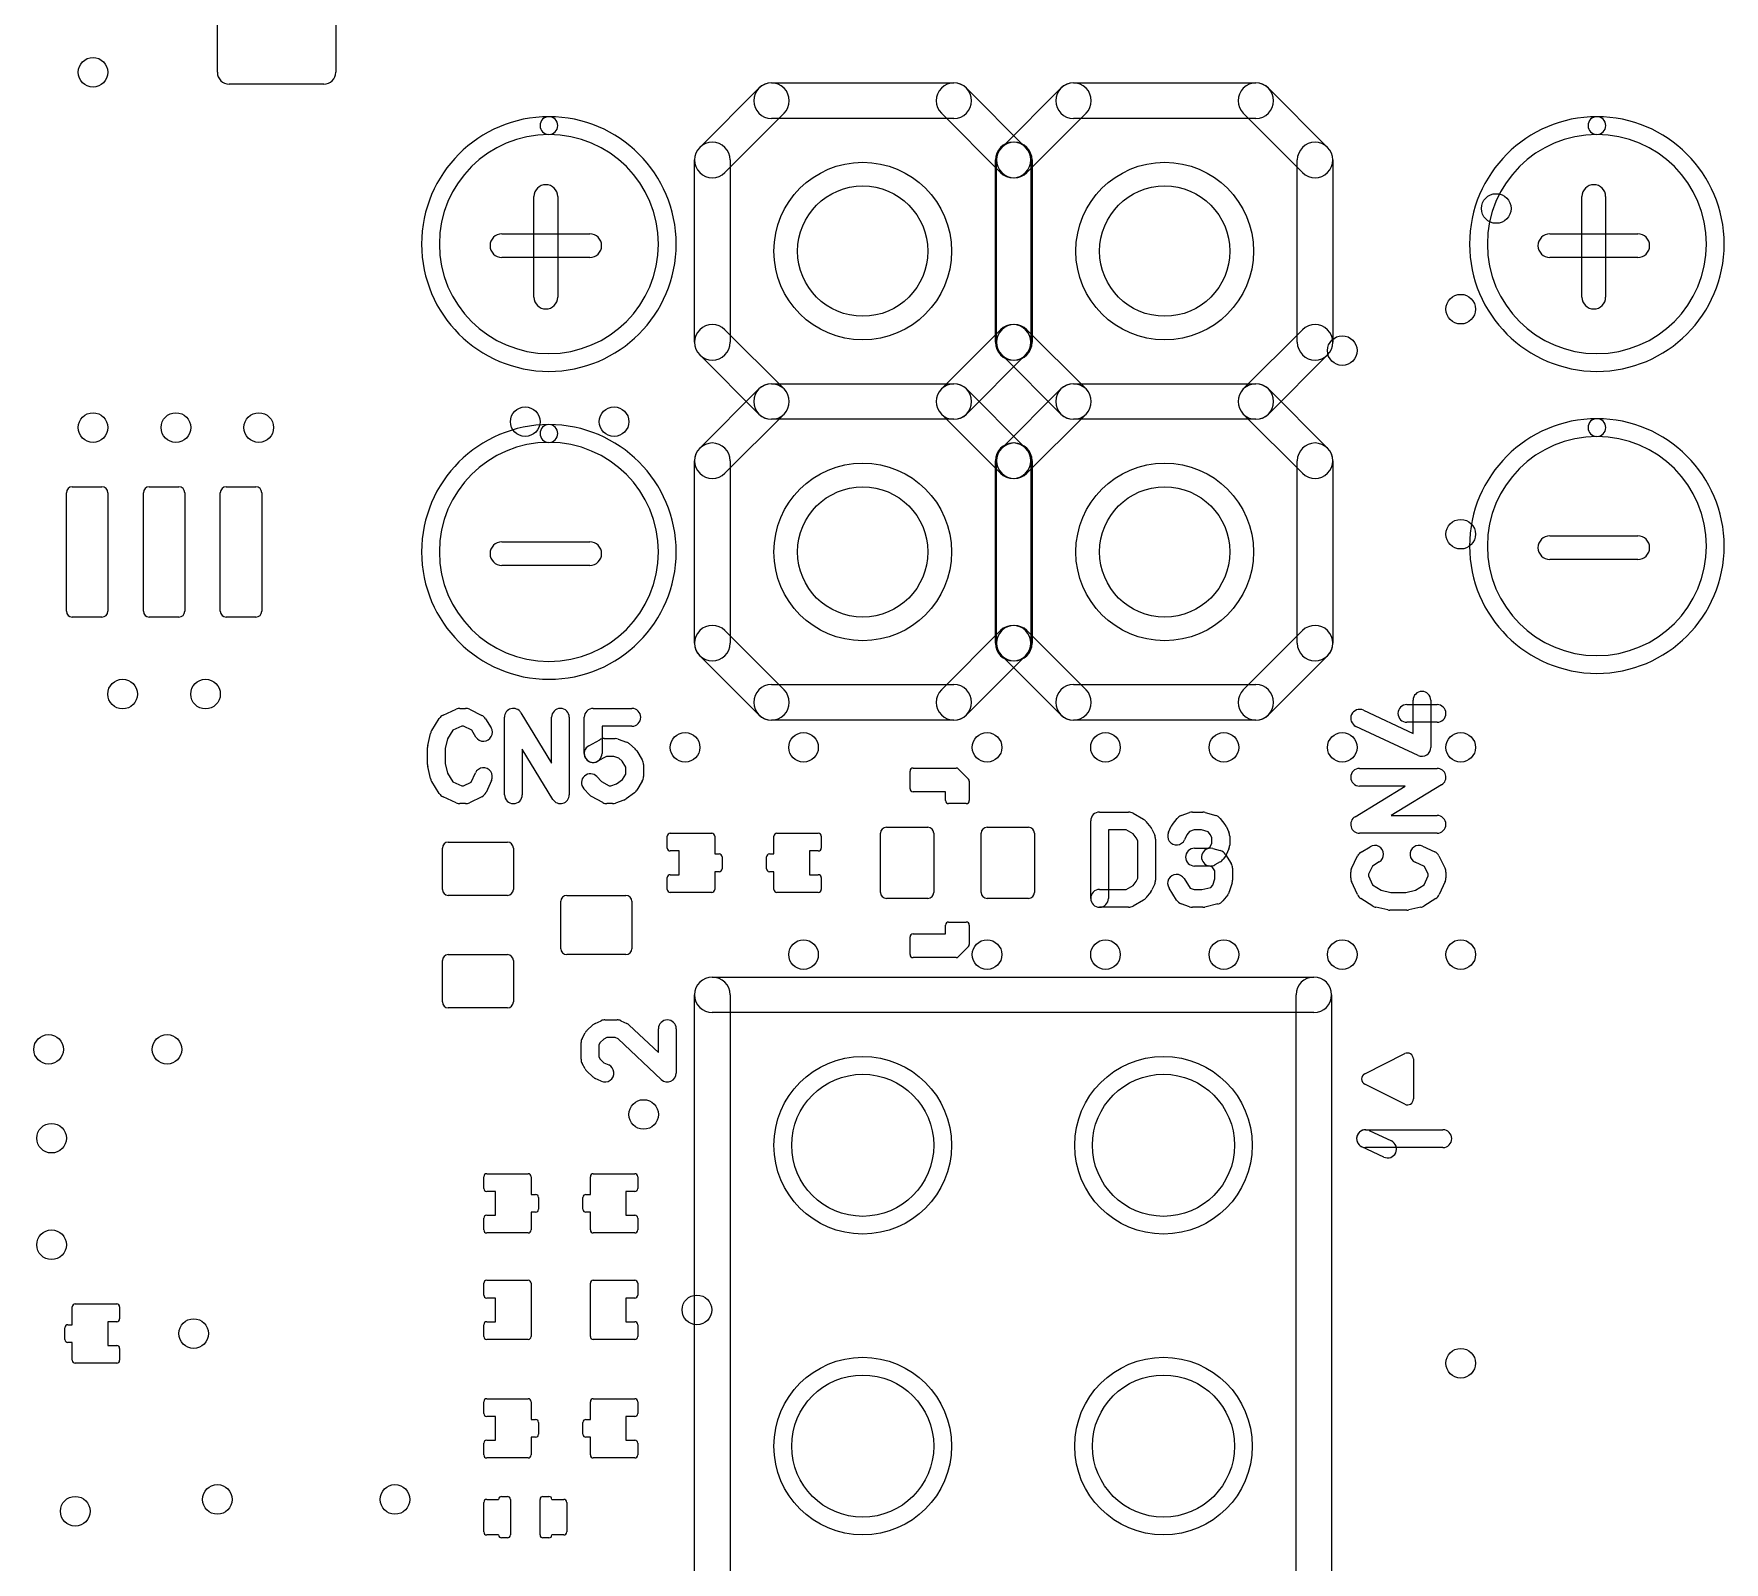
# Model space of a CAD drawing. Extents: x 0 to 45, y 0 to 50.
# Drawn here: x 22.65 to 36.93, y 28.87 to 41.78 of the extents above; entities that cross this region are included whole.
import ezdxf

# ---------------------------------------------------------------- set-up
doc = ezdxf.new("R2010")
doc.units = 0
for name, color, linetype in [('HOLE_1-6', 7, 'CONTINUOUS'), ('Resist-A', 7, 'CONTINUOUS'), ('Symbol-A', 7, 'CONTINUOUS')]:
    doc.layers.add(name, color=color, linetype=linetype)

msp = doc.modelspace()

# ---------------------------------------------------------------- linework, layer by layer
at = {"layer": 'HOLE_1-6'}
for centre, radius in [((23.15, 41.45), 0.125), ((29.65, 39.94), 0.55), ((32.2, 39.94), 0.55), ((35, 40.3), 0.125), ((34.7, 39.45), 0.125), ((33.7, 39.1), 0.125), ((23.15, 38.45), 0.125), ((23.85, 38.45), 0.125), ((24.55, 38.45), 0.125), ((26.8, 38.5), 0.125), ((27.55, 38.5), 0.125), ((29.65, 37.4), 0.55), ((32.2, 37.4), 0.55), ((34.7, 37.55), 0.125), ((23.4, 36.2), 0.125), ((24.1, 36.2), 0.125), ((28.15, 35.75), 0.125), ((29.15, 35.75), 0.125), ((30.7, 35.75), 0.125), ((31.7, 35.75), 0.125), ((32.7, 35.75), 0.125), ((33.7, 35.75), 0.125), ((34.7, 35.75), 0.125), ((29.15, 34), 0.125), ((30.7, 34), 0.125), ((31.7, 34), 0.125), ((32.7, 34), 0.125), ((33.7, 34), 0.125), ((34.7, 34), 0.125), ((22.775, 33.2), 0.125), ((23.775, 33.2), 0.125), ((29.65, 32.39), 0.6), ((32.19, 32.39), 0.6), ((27.8, 32.65), 0.125), ((22.8, 32.45), 0.125), ((22.8, 31.55), 0.125), ((28.25, 31), 0.125), ((24, 30.8), 0.125), ((34.7, 30.55), 0.125), ((29.65, 29.85), 0.6), ((32.19, 29.85), 0.6), ((23, 29.3), 0.125), ((24.2, 29.4), 0.125), ((25.7, 29.4), 0.125)]:
    msp.add_circle(centre, radius, dxfattribs=at)
at = {"layer": 'Resist-A'}
for p, q in [((22.925, 36.9), (22.925, 37.9)), ((22.975, 37.95), (23.225, 37.95)), ((23.275, 37.9), (23.275, 36.9)), ((23.575, 36.9), (23.575, 37.9)), ((23.625, 37.95), (23.875, 37.95)), ((23.925, 37.9), (23.925, 36.9)), ((24.225, 36.9), (24.225, 37.9)), ((24.275, 37.95), (24.525, 37.95)), ((24.575, 37.9), (24.575, 36.9)), ((23.225, 36.85), (22.975, 36.85)), ((23.875, 36.85), (23.625, 36.85)), ((24.525, 36.85), (24.275, 36.85)), ((28, 34.9), (28, 35)), ((28.025, 35.025), (28.375, 35.025)), ((28.4, 35), (28.4, 34.85)), ((28.9, 34.85), (28.9, 35)), ((28.925, 35.025), (29.275, 35.025)), ((29.3, 35), (29.3, 34.9)), ((29.8, 34.525), (29.8, 35.025)), ((29.85, 35.075), (30.2, 35.075)), ((30.25, 35.025), (30.25, 34.525)), ((30.65, 34.525), (30.65, 35.025)), ((30.7, 35.075), (31.05, 35.075)), ((31.1, 35.025), (31.1, 34.525)), ((26.1, 34.55), (26.1, 34.9)), ((26.15, 34.95), (26.65, 34.95)), ((26.7, 34.9), (26.7, 34.55)), ((28.1, 34.875), (28.025, 34.875)), ((28.1, 34.675), (28.1, 34.875)), ((28.4, 34.85), (28.4375, 34.85)), ((28.8625, 34.85), (28.9, 34.85)), ((29.275, 34.875), (29.2, 34.875)), ((29.2, 34.875), (29.2, 34.675)), ((28.4375, 34.7), (28.4, 34.7)), ((28.4, 34.7), (28.4, 34.55)), ((28.4625, 34.825), (28.4625, 34.725)), ((28.8375, 34.725), (28.8375, 34.825)), ((28.9, 34.7), (28.8625, 34.7)), ((28.9, 34.55), (28.9, 34.7)), ((28, 34.55), (28, 34.65)), ((28.025, 34.675), (28.1, 34.675)), ((29.2, 34.675), (29.275, 34.675)), ((29.3, 34.65), (29.3, 34.55)), ((26.65, 34.5), (26.15, 34.5)), ((27.1, 34.05), (27.1, 34.45)), ((27.15, 34.5), (27.65, 34.5)), ((27.7, 34.45), (27.7, 34.05)), ((28.375, 34.525), (28.025, 34.525)), ((29.275, 34.525), (28.925, 34.525)), ((30.2, 34.475), (29.85, 34.475)), ((31.05, 34.475), (30.7, 34.475)), ((26.15, 34), (26.65, 34)), ((27.65, 34), (27.15, 34)), ((26.1, 33.6), (26.1, 33.95)), ((26.7, 33.95), (26.7, 33.6)), ((26.65, 33.55), (26.15, 33.55)), ((26.45, 32.025), (26.45, 32.125)), ((26.475, 32.15), (26.825, 32.15)), ((26.85, 32.125), (26.85, 31.975)), ((27.35, 31.975), (27.35, 32.125)), ((27.375, 32.15), (27.725, 32.15)), ((27.75, 32.125), (27.75, 32.025)), ((26.55, 32), (26.475, 32)), ((26.55, 31.8), (26.55, 32)), ((27.725, 32), (27.65, 32)), ((27.65, 32), (27.65, 31.8)), ((26.85, 31.975), (26.8875, 31.975)), ((26.9125, 31.95), (26.9125, 31.85)), ((27.2875, 31.85), (27.2875, 31.95)), ((27.3125, 31.975), (27.35, 31.975)), ((26.45, 31.675), (26.45, 31.775)), ((26.475, 31.8), (26.55, 31.8)), ((26.8875, 31.825), (26.85, 31.825)), ((26.85, 31.825), (26.85, 31.675)), ((27.35, 31.825), (27.3125, 31.825)), ((27.35, 31.675), (27.35, 31.825)), ((27.65, 31.8), (27.725, 31.8)), ((27.75, 31.775), (27.75, 31.675)), ((26.825, 31.65), (26.475, 31.65)), ((27.725, 31.65), (27.375, 31.65)), ((26.45, 31.125), (26.45, 31.225)), ((26.475, 31.25), (26.825, 31.25)), ((26.85, 31.225), (26.85, 30.775)), ((27.35, 30.775), (27.35, 31.225)), ((27.375, 31.25), (27.725, 31.25)), ((27.75, 31.225), (27.75, 31.125)), ((22.975, 30.875), (22.975, 31.025)), ((23, 31.05), (23.35, 31.05)), ((23.375, 31.025), (23.375, 30.925)), ((26.55, 31.1), (26.475, 31.1)), ((26.55, 30.9), (26.55, 31.1)), ((27.725, 31.1), (27.65, 31.1)), ((27.65, 31.1), (27.65, 30.9)), ((22.9125, 30.75), (22.9125, 30.85)), ((22.9375, 30.875), (22.975, 30.875)), ((23.35, 30.9), (23.275, 30.9)), ((23.275, 30.9), (23.275, 30.7)), ((26.45, 30.775), (26.45, 30.875)), ((26.475, 30.9), (26.55, 30.9)), ((27.65, 30.9), (27.725, 30.9)), ((27.75, 30.875), (27.75, 30.775)), ((22.975, 30.725), (22.9375, 30.725)), ((22.975, 30.575), (22.975, 30.725)), ((23.275, 30.7), (23.35, 30.7)), ((26.825, 30.75), (26.475, 30.75)), ((27.725, 30.75), (27.375, 30.75)), ((23.35, 30.55), (23, 30.55)), ((23.375, 30.675), (23.375, 30.575)), ((26.45, 30.125), (26.45, 30.225)), ((26.475, 30.25), (26.825, 30.25)), ((26.85, 30.225), (26.85, 30.075)), ((27.35, 30.075), (27.35, 30.225)), ((27.375, 30.25), (27.725, 30.25)), ((27.75, 30.225), (27.75, 30.125)), ((26.55, 30.1), (26.475, 30.1)), ((26.55, 29.9), (26.55, 30.1)), ((26.85, 30.075), (26.8875, 30.075)), ((26.9125, 30.05), (26.9125, 29.95)), ((27.2875, 29.95), (27.2875, 30.05)), ((27.3125, 30.075), (27.35, 30.075)), ((27.725, 30.1), (27.65, 30.1)), ((27.65, 30.1), (27.65, 29.9)), ((26.45, 29.775), (26.45, 29.875)), ((26.475, 29.9), (26.55, 29.9)), ((26.8875, 29.925), (26.85, 29.925)), ((26.85, 29.925), (26.85, 29.775)), ((27.35, 29.925), (27.3125, 29.925)), ((27.35, 29.775), (27.35, 29.925)), ((27.65, 29.9), (27.725, 29.9)), ((27.75, 29.875), (27.75, 29.775)), ((26.825, 29.75), (26.475, 29.75)), ((27.725, 29.75), (27.375, 29.75)), ((26.6, 29.425), (26.65, 29.425)), ((26.95, 29.425), (27, 29.425)), ((26.45, 29.125), (26.45, 29.375)), ((26.475, 29.4), (26.575, 29.4)), ((26.675, 29.4), (26.675, 29.1)), ((26.925, 29.1), (26.925, 29.4)), ((27.025, 29.4), (27.125, 29.4)), ((27.15, 29.375), (27.15, 29.125)), ((26.575, 29.1), (26.475, 29.1)), ((26.65, 29.075), (26.6, 29.075)), ((27, 29.075), (26.95, 29.075)), ((27.125, 29.1), (27.025, 29.1))]:
    msp.add_line(p, q, dxfattribs=at)
for centre in [(29.65, 39.94), (32.2, 39.94), (29.65, 37.4), (32.2, 37.4), (29.65, 32.39), (32.19, 32.39), (29.65, 29.85), (32.19, 29.85)]:
    msp.add_circle(centre, 0.75, dxfattribs=at)
for centre, radius, start, end in [((22.975, 37.9), 0.05, 90, 180), ((23.225, 37.9), 0.05, 0, 90), ((23.625, 37.9), 0.05, 90, 180), ((23.875, 37.9), 0.05, 0, 90), ((24.275, 37.9), 0.05, 90, 180), ((24.525, 37.9), 0.05, 0, 90), ((22.975, 36.9), 0.05, 180, -90), ((23.225, 36.9), 0.05, -90, 0), ((23.625, 36.9), 0.05, 180, -90), ((23.875, 36.9), 0.05, -90, 0), ((24.275, 36.9), 0.05, 180, -90), ((24.525, 36.9), 0.05, -90, 0), ((28.025, 35), 0.025, 90, 180), ((28.375, 35), 0.025, 0, 90), ((28.925, 35), 0.025, 90, 180), ((29.275, 35), 0.025, 0, 90), ((29.85, 35.025), 0.05, 90, 180), ((30.2, 35.025), 0.05, 0, 90), ((30.7, 35.025), 0.05, 90, 180), ((31.05, 35.025), 0.05, 0, 90), ((26.15, 34.9), 0.05, 90, 180), ((26.65, 34.9), 0.05, 0, 90), ((28.025, 34.9), 0.025, 180, -90), ((28.4375, 34.825), 0.025, 0, 90), ((28.8625, 34.825), 0.025, 90, 180), ((29.275, 34.9), 0.025, -90, 0), ((28.4375, 34.725), 0.025, -90, 0), ((28.8625, 34.725), 0.025, 180, -90), ((26.15, 34.55), 0.05, 180, -90), ((26.65, 34.55), 0.05, -90, 0), ((28.025, 34.65), 0.025, 90, 180), ((28.025, 34.55), 0.025, 180, -90), ((28.375, 34.55), 0.025, -90, 0), ((28.925, 34.55), 0.025, 180, -90), ((29.275, 34.65), 0.025, 0, 90), ((29.275, 34.55), 0.025, -90, 0), ((27.15, 34.45), 0.05, 90, 180), ((27.65, 34.45), 0.05, 0, 90), ((29.85, 34.525), 0.05, 180, -90), ((30.2, 34.525), 0.05, -90, 0), ((30.7, 34.525), 0.05, 180, -90), ((31.05, 34.525), 0.05, -90, 0), ((26.15, 33.95), 0.05, 90, 180), ((26.65, 33.95), 0.05, 0, 90), ((27.15, 34.05), 0.05, 180, -90), ((27.65, 34.05), 0.05, -90, 0), ((26.15, 33.6), 0.05, 180, -90), ((26.65, 33.6), 0.05, -90, 0), ((26.475, 32.125), 0.025, 90, 180), ((26.825, 32.125), 0.025, 0, 90), ((27.375, 32.125), 0.025, 90, 180), ((27.725, 32.125), 0.025, 0, 90), ((26.475, 32.025), 0.025, 180, -90), ((27.725, 32.025), 0.025, -90, 0), ((26.8875, 31.95), 0.025, 0, 90), ((26.8875, 31.85), 0.025, -90, 0), ((27.3125, 31.95), 0.025, 90, 180), ((27.3125, 31.85), 0.025, 180, -90), ((26.475, 31.775), 0.025, 90, 180), ((27.725, 31.775), 0.025, 0, 90), ((26.475, 31.675), 0.025, 180, -90), ((26.825, 31.675), 0.025, -90, 0), ((27.375, 31.675), 0.025, 180, -90), ((27.725, 31.675), 0.025, -90, 0), ((26.475, 31.225), 0.025, 90, 180), ((26.475, 31.125), 0.025, 180, -90), ((26.825, 31.225), 0.025, 0, 90), ((27.375, 31.225), 0.025, 90, 180), ((27.725, 31.225), 0.025, 0, 90), ((27.725, 31.125), 0.025, -90, 0), ((23, 31.025), 0.025, 90, 180), ((23.35, 31.025), 0.025, 0, 90), ((22.9375, 30.85), 0.025, 90, 180), ((23.35, 30.925), 0.025, -90, 0), ((26.475, 30.875), 0.025, 90, 180), ((27.725, 30.875), 0.025, 0, 90), ((22.9375, 30.75), 0.025, 180, -90), ((23.35, 30.675), 0.025, 0, 90), ((26.475, 30.775), 0.025, 180, -90), ((26.825, 30.775), 0.025, -90, 0), ((27.375, 30.775), 0.025, 180, -90), ((27.725, 30.775), 0.025, -90, 0), ((23, 30.575), 0.025, 180, -90), ((23.35, 30.575), 0.025, -90, 0), ((26.475, 30.225), 0.025, 90, 180), ((26.475, 30.125), 0.025, 180, -90), ((26.825, 30.225), 0.025, 0, 90), ((27.375, 30.225), 0.025, 90, 180), ((27.725, 30.225), 0.025, 0, 90), ((27.725, 30.125), 0.025, -90, 0), ((26.8875, 30.05), 0.025, 0, 90), ((27.3125, 30.05), 0.025, 90, 180), ((26.475, 29.875), 0.025, 90, 180), ((26.8875, 29.95), 0.025, -90, 0), ((27.3125, 29.95), 0.025, 180, -90), ((27.725, 29.875), 0.025, 0, 90), ((26.475, 29.775), 0.025, 180, -90), ((26.825, 29.775), 0.025, -90, 0), ((27.375, 29.775), 0.025, 180, -90), ((27.725, 29.775), 0.025, -90, 0), ((26.6, 29.4), 0.025, 90, 180), ((26.65, 29.4), 0.025, 0, 90), ((26.95, 29.4), 0.025, 90, 180), ((27, 29.4), 0.025, 0, 90), ((26.475, 29.375), 0.025, 90, 180), ((27.125, 29.375), 0.025, 0, 90), ((26.475, 29.125), 0.025, 180, -90), ((27.125, 29.125), 0.025, -90, 0), ((26.6, 29.1), 0.025, 180, -90), ((26.65, 29.1), 0.025, -90, 0), ((26.95, 29.1), 0.025, 180, -90), ((27, 29.1), 0.025, -90, 0)]:
    msp.add_arc(centre, radius, start, end, dxfattribs=at)
at = {"layer": 'Symbol-A'}
for p, q in [((24.2, 41.45), (24.2, 42.25)), ((25.2, 42.25), (25.2, 41.45)), ((25.1, 41.35), (24.3, 41.35)), ((28.27393, 40.81607), (28.77393, 41.31607)), ((28.88, 41.36), (30.42, 41.36)), ((30.52607, 41.31607), (31.02607, 40.81607)), ((30.82393, 40.81607), (31.32393, 41.31607)), ((31.43, 41.36), (32.97, 41.36)), ((33.07607, 41.31607), (33.57607, 40.81607)), ((28.98607, 41.10393), (28.48607, 40.60393)), ((30.42, 41.06), (28.88, 41.06)), ((30.81393, 40.60393), (30.31393, 41.10393)), ((31.53607, 41.10393), (31.03607, 40.60393)), ((32.97, 41.06), (31.43, 41.06)), ((33.36393, 40.60393), (32.86393, 41.10393)), ((28.23, 39.17), (28.23, 40.71)), ((28.53, 40.71), (28.53, 39.17)), ((30.77, 39.17), (30.77, 40.71)), ((30.78, 39.17), (30.78, 40.71)), ((31.07, 40.71), (31.07, 39.17)), ((31.08, 40.71), (31.08, 39.17)), ((33.32, 39.17), (33.32, 40.71)), ((33.62, 40.71), (33.62, 39.17)), ((26.87403, 39.55189), (26.87403, 40.40094)), ((27.07403, 40.40094), (27.07403, 39.55189)), ((35.72403, 39.55189), (35.72403, 40.40094)), ((35.92403, 40.40094), (35.92403, 39.55189)), ((26.6026, 40.08585), (27.34545, 40.08585)), ((35.4526, 40.08585), (36.19545, 40.08585)), ((27.34545, 39.88585), (26.6026, 39.88585)), ((36.19545, 39.88585), (35.4526, 39.88585)), ((28.48607, 39.27607), (28.98607, 38.77607)), ((30.31393, 38.77607), (30.81393, 39.27607)), ((31.03607, 39.27607), (31.53607, 38.77607)), ((32.86393, 38.77607), (33.36393, 39.27607)), ((28.77393, 38.56393), (28.27393, 39.06393)), ((31.02607, 39.06393), (30.52607, 38.56393)), ((31.32393, 38.56393), (30.82393, 39.06393)), ((33.57607, 39.06393), (33.07607, 38.56393)), ((28.27393, 38.27607), (28.77393, 38.77607)), ((28.88, 38.82), (30.42, 38.82)), ((30.52607, 38.77607), (31.02607, 38.27607)), ((30.82393, 38.27607), (31.32393, 38.77607)), ((31.43, 38.82), (32.97, 38.82)), ((33.07607, 38.77607), (33.57607, 38.27607)), ((28.98607, 38.56393), (28.48607, 38.06393)), ((30.81393, 38.06393), (30.31393, 38.56393)), ((31.53607, 38.56393), (31.03607, 38.06393)), ((33.36393, 38.06393), (32.86393, 38.56393)), ((30.42, 38.52), (28.88, 38.52)), ((32.97, 38.52), (31.43, 38.52)), ((28.23, 36.63), (28.23, 38.17)), ((28.53, 38.17), (28.53, 36.63)), ((30.77, 36.63), (30.77, 38.17)), ((30.78, 36.63), (30.78, 38.17)), ((31.07, 38.17), (31.07, 36.63)), ((31.08, 38.17), (31.08, 36.63)), ((33.32, 36.63), (33.32, 38.17)), ((33.62, 38.17), (33.62, 36.63)), ((26.6026, 37.48585), (27.34545, 37.48585)), ((35.4526, 37.53585), (36.19545, 37.53585)), ((27.34545, 37.28585), (26.6026, 37.28585)), ((36.19545, 37.33585), (35.4526, 37.33585)), ((28.48607, 36.73607), (28.98607, 36.23607)), ((30.31393, 36.23607), (30.81393, 36.73607)), ((31.03607, 36.73607), (31.53607, 36.23607)), ((32.86393, 36.23607), (33.36393, 36.73607)), ((28.77393, 36.02393), (28.27393, 36.52393)), ((31.02607, 36.52393), (30.52607, 36.02393)), ((31.32393, 36.02393), (30.82393, 36.52393)), ((33.57607, 36.52393), (33.07607, 36.02393)), ((28.88, 36.28), (30.42, 36.28)), ((31.43, 36.28), (32.97, 36.28)), ((34.29764, 35.86772), (34.29764, 36.1474)), ((34.44764, 36.1474), (34.44764, 35.75)), ((26.00995, 35.89096), (26.07423, 35.99285)), ((26.10639, 36.021), (26.21743, 36.07194)), ((26.2487, 36.07877), (26.29545, 36.07877)), ((26.32814, 36.07127), (26.43334, 36.02033)), ((26.46463, 35.99197), (26.51138, 35.91556)), ((26.625, 35.35), (26.625, 36.00377)), ((26.76409, 36.04273), (27.0224, 35.61777)), ((27.0224, 35.61777), (27.0224, 36.00377)), ((27.1724, 36.00377), (27.1724, 35.35)), ((27.29838, 35.69811), (27.29838, 36.00377)), ((27.37338, 36.07877), (27.70065, 36.07877)), ((30.42, 35.98), (28.88, 35.98)), ((32.97, 35.98), (31.43, 35.98)), ((33.87792, 36.06342), (34.29764, 35.86772)), ((34.24528, 36.11136), (34.5, 36.11136)), ((25.9769, 35.76584), (26.00028, 35.86772)), ((26.1892, 35.89396), (26.14362, 35.82172)), ((26.26508, 35.92877), (26.1892, 35.89396)), ((26.27825, 35.92877), (26.26508, 35.92877)), ((26.34816, 35.89492), (26.27825, 35.92877)), ((26.38342, 35.83728), (26.34816, 35.89492)), ((27.70065, 35.92877), (27.44838, 35.92877)), ((27.44838, 35.92877), (27.44838, 35.69811)), ((34.34095, 35.68203), (33.81454, 35.92748)), ((34.5, 35.96136), (34.24528, 35.96136)), ((25.975, 35.60472), (25.975, 35.74906)), ((26.14362, 35.82172), (26.125, 35.74056)), ((26.125, 35.74056), (26.125, 35.61321)), ((27.03331, 35.31104), (26.775, 35.736)), ((26.775, 35.736), (26.775, 35.35)), ((27.33749, 35.76397), (27.43099, 35.81492)), ((27.46688, 35.82406), (27.56039, 35.82406)), ((27.586, 35.81955), (27.65613, 35.79407)), ((27.68094, 35.77911), (27.72769, 35.73666)), ((27.74124, 35.72028), (27.788, 35.64387)), ((26.00028, 35.48606), (25.9769, 35.58795)), ((26.125, 35.61321), (26.14362, 35.53205)), ((27.48599, 35.67406), (27.40927, 35.63225)), ((27.54719, 35.67406), (27.48599, 35.67406)), ((27.59103, 35.65813), (27.54719, 35.67406)), ((27.6189, 35.63282), (27.59103, 35.65813)), ((27.64903, 35.58359), (27.6189, 35.63282)), ((27.64903, 35.52396), (27.64903, 35.58359)), ((27.79903, 35.60472), (27.79903, 35.50283)), ((30.05, 35.4), (30.05, 35.55)), ((30.075, 35.575), (30.43964, 35.575)), ((30.45732, 35.56768), (30.54268, 35.48232)), ((33.84623, 35.5724), (34.5, 35.5724)), ((26.07423, 35.36092), (26.00995, 35.46281)), ((26.14362, 35.53205), (26.1892, 35.45981)), ((26.1892, 35.45981), (26.26508, 35.425)), ((26.26508, 35.425), (26.27825, 35.425)), ((26.27825, 35.425), (26.34372, 35.4567)), ((26.34372, 35.4567), (26.37923, 35.53411)), ((26.51557, 35.47155), (26.46882, 35.36966)), ((27.40526, 35.5026), (27.44358, 35.46084)), ((27.44358, 35.46084), (27.50936, 35.425)), ((27.50936, 35.425), (27.52381, 35.425)), ((27.52381, 35.425), (27.57161, 35.44236)), ((27.57161, 35.44236), (27.6211, 35.47831)), ((27.6211, 35.47831), (27.64903, 35.52396)), ((27.788, 35.46368), (27.74124, 35.38727)), ((30.55, 35.46464), (30.55, 35.3)), ((33.80727, 35.16409), (34.23223, 35.4224)), ((34.23223, 35.4224), (33.84623, 35.4224)), ((34.53896, 35.43331), (34.114, 35.175)), ((26.21743, 35.28183), (26.10639, 35.33277)), ((26.29545, 35.275), (26.2487, 35.275)), ((26.43334, 35.33344), (26.32814, 35.2825)), ((27.34149, 35.35023), (27.29474, 35.40118)), ((27.45438, 35.28414), (27.36087, 35.33508)), ((27.53701, 35.275), (27.49026, 35.275)), ((27.63274, 35.30498), (27.56261, 35.27951)), ((27.72135, 35.36574), (27.65122, 35.31479)), ((30.35, 35.375), (30.075, 35.375)), ((30.35, 35.3), (30.35, 35.375)), ((30.525, 35.275), (30.375, 35.275)), ((31.575, 34.475), (31.575, 35.12877)), ((31.65, 35.20377), (31.89545, 35.20377)), ((31.93313, 35.19362), (32.0208, 35.14268)), ((32.0416, 35.12479), (32.08251, 35.07385)), ((32.2649, 35.09932), (32.30581, 35.15026)), ((32.33869, 35.17379), (32.40882, 35.19926)), ((32.43442, 35.20377), (32.52208, 35.20377)), ((32.54301, 35.20079), (32.63067, 35.17532)), ((32.66822, 35.15026), (32.70913, 35.09932)), ((34.114, 35.175), (34.5, 35.175)), ((31.87524, 35.05377), (31.725, 35.05377)), ((31.725, 35.05377), (31.725, 34.475)), ((31.93338, 35.01999), (31.87524, 35.05377)), ((31.95973, 34.98717), (31.93338, 35.01999)), ((31.9724, 34.95956), (31.95973, 34.98717)), ((32.0922, 35.05816), (32.11557, 35.00721)), ((32.1224, 34.97594), (32.1224, 34.62783)), ((32.23184, 35.03271), (32.25522, 35.08365)), ((32.38767, 35.01264), (32.36816, 34.97013)), ((32.40962, 35.03997), (32.38767, 35.01264)), ((32.44762, 35.05377), (32.40962, 35.03997)), ((32.5114, 35.05377), (32.44762, 35.05377)), ((32.56608, 35.03788), (32.5114, 35.05377)), ((32.58636, 35.01264), (32.56608, 35.03788)), ((32.59903, 34.98503), (32.58636, 35.01264)), ((32.59903, 34.94139), (32.59903, 34.98503)), ((32.71881, 35.08365), (32.74219, 35.03271)), ((32.74903, 35.00142), (32.74903, 34.925)), ((34.5, 35.025), (33.84623, 35.025)), ((31.9724, 34.64421), (31.9724, 34.95956)), ((32.45195, 34.89811), (32.56726, 34.89811)), ((32.56726, 34.89811), (32.5815, 34.90586)), ((32.5815, 34.90586), (32.58519, 34.91123)), ((32.58519, 34.91123), (32.59903, 34.94139)), ((32.60551, 34.89562), (32.6698, 34.87864)), ((32.71244, 34.83155), (32.69491, 34.80607)), ((32.71463, 34.84527), (32.76138, 34.76886)), ((32.74219, 34.89371), (32.71881, 34.84277)), ((33.77873, 34.72814), (33.82967, 34.83334)), ((33.85803, 34.86463), (33.93444, 34.91138)), ((34.37845, 34.91557), (34.48034, 34.86882)), ((34.51656, 34.83334), (34.5675, 34.72814)), ((32.58636, 34.74811), (32.45195, 34.74811)), ((32.60239, 34.7413), (32.56721, 34.7506)), ((32.6224, 34.7086), (32.60239, 34.7413)), ((32.669, 34.78272), (32.62224, 34.75725)), ((32.6224, 34.63904), (32.6224, 34.7086)), ((32.7724, 34.72972), (32.7724, 34.62783)), ((33.77123, 34.6487), (33.77123, 34.69545)), ((33.95508, 34.74816), (33.92123, 34.67825)), ((34.01272, 34.78342), (33.95508, 34.74816)), ((34.3933, 34.74372), (34.31589, 34.77923)), ((34.425, 34.67825), (34.3933, 34.74372)), ((34.575, 34.69545), (34.575, 34.6487)), ((31.65, 34.55), (31.87524, 34.55)), ((31.87524, 34.55), (31.93338, 34.58378)), ((31.93338, 34.58378), (31.95973, 34.61661)), ((31.95973, 34.61661), (31.9724, 34.64421)), ((32.11557, 34.59656), (32.0922, 34.54562)), ((32.30086, 34.46045), (32.23657, 34.56234)), ((32.36343, 34.64238), (32.41402, 34.5622)), ((32.41402, 34.5622), (32.44762, 34.55)), ((32.44762, 34.55), (32.51359, 34.55)), ((32.51359, 34.55), (32.59095, 34.56775)), ((32.59095, 34.56775), (32.60653, 34.58714)), ((32.60653, 34.58714), (32.6224, 34.63904)), ((32.76912, 34.60589), (32.74575, 34.52948)), ((33.829, 34.50639), (33.77806, 34.61743)), ((33.92123, 34.67825), (33.92123, 34.66508)), ((33.92123, 34.66508), (33.95604, 34.5892)), ((33.95604, 34.5892), (34.02828, 34.54362)), ((34.31795, 34.54362), (34.39019, 34.5892)), ((34.39019, 34.5892), (34.425, 34.66508)), ((34.425, 34.66508), (34.425, 34.67825)), ((34.56817, 34.61743), (34.51723, 34.50639)), ((32.0208, 34.46109), (31.93313, 34.41015)), ((32.08251, 34.52993), (32.0416, 34.47898)), ((32.40882, 34.40451), (32.33869, 34.42998)), ((32.64989, 34.42737), (32.53885, 34.4019)), ((32.73251, 34.50446), (32.6916, 34.45351)), ((33.95904, 34.40995), (33.85715, 34.47423)), ((34.02828, 34.54362), (34.10944, 34.525)), ((34.10944, 34.525), (34.23679, 34.525)), ((34.23679, 34.525), (34.31795, 34.54362)), ((34.48908, 34.47423), (34.38719, 34.40995)), ((30.375, 34.275), (30.525, 34.275)), ((31.89545, 34.4), (31.65, 34.4)), ((32.52208, 34.4), (32.43442, 34.4)), ((34.08416, 34.3769), (33.98228, 34.40028)), ((34.24528, 34.375), (34.10094, 34.375)), ((34.36394, 34.40028), (34.26205, 34.3769)), ((30.05, 34), (30.05, 34.15)), ((30.075, 34.175), (30.35, 34.175)), ((30.35, 34.175), (30.35, 34.25)), ((30.55, 34.25), (30.55, 34.08536)), ((30.43964, 33.975), (30.075, 33.975)), ((30.54268, 34.06768), (30.45732, 33.98232)), ((28.38, 33.81), (33.46, 33.81)), ((28.23, 13.34), (28.23, 33.66)), ((28.53, 33.66), (28.53, 13.34)), ((33.31, 13.34), (33.31, 33.66)), ((33.61, 33.66), (33.61, 13.34)), ((27.32099, 33.35916), (27.37193, 33.40591)), ((27.39135, 33.41881), (27.44229, 33.44219)), ((27.47358, 33.44903), (27.57547, 33.44903)), ((27.60675, 33.4422), (27.6577, 33.41882)), ((27.67775, 33.40533), (27.925, 33.17326)), ((33.46, 33.51), (28.38, 33.51)), ((27.28037, 33.29302), (27.30584, 33.33978)), ((27.46465, 33.28741), (27.4316, 33.25707)), ((27.48997, 33.29903), (27.46465, 33.28741)), ((27.55908, 33.29903), (27.48997, 33.29903)), ((27.58402, 33.28759), (27.55908, 33.29903)), ((27.94867, 32.94532), (27.58402, 33.28759)), ((27.925, 33.17326), (27.925, 33.37403)), ((28.075, 33.37403), (28.075, 33)), ((27.27123, 33.11688), (27.27123, 33.25714)), ((27.4316, 33.25707), (27.42123, 33.23804)), ((27.42123, 33.23804), (27.42123, 33.13598)), ((27.42123, 33.13598), (27.4316, 33.11696)), ((33.88944, 32.99472), (34.22764, 33.16382)), ((34.3, 33.1191), (34.3, 32.7809)), ((27.30584, 33.03425), (27.28037, 33.081)), ((27.37193, 32.96812), (27.32099, 33.01487)), ((27.4316, 33.11696), (27.46465, 33.08662)), ((27.46465, 33.08662), (27.50487, 33.06816)), ((27.44229, 32.93184), (27.39135, 32.95522)), ((34.22764, 32.73618), (33.88944, 32.90528)), ((33.89623, 32.5211), (34.55, 32.5211)), ((33.92809, 32.514), (34.11488, 32.42634)), ((34.05116, 32.29054), (33.86437, 32.3782)), ((34.55, 32.3711), (33.89623, 32.3711))]:
    msp.add_line(p, q, dxfattribs=at)
for centre, radius, start, end in [((24.3, 41.45), 0.1, 180, -90), ((25.1, 41.45), 0.1, -90, 0), ((28.88, 41.21), 0.15, 90, -90), ((28.88, 41.21), 0.15, -45, 135), ((30.42, 41.21), 0.15, 45, -135), ((30.42, 41.21), 0.15, -90, 90), ((31.43, 41.21), 0.15, 90, -90), ((31.43, 41.21), 0.15, -45, 135), ((32.97, 41.21), 0.15, 45, -135), ((32.97, 41.21), 0.15, -90, 90), ((27, 40), 1.075, 90, -90), ((27, 41), 0.075, 90, -90), ((27, 40), 1.075, -90, 90), ((27, 41), 0.075, -90, 90), ((35.85, 40), 1.075, 90, -90), ((35.85, 41), 0.075, 90, -90), ((35.85, 40), 1.075, -90, 90), ((35.85, 41), 0.075, -90, 90), ((27, 40), 0.925, 90, -90), ((27, 40), 0.925, -90, 90), ((28.38, 40.71), 0.15, 0, 180), ((30.92, 40.71), 0.15, 0, 180), ((30.93, 40.71), 0.15, 0, 180), ((33.47, 40.71), 0.15, 0, 180), ((35.85, 40), 0.925, 90, -90), ((35.85, 40), 0.925, -90, 90), ((28.38, 40.71), 0.15, 135, -45), ((30.93, 40.71), 0.15, 135, -45), ((30.92, 40.71), 0.15, -135, 45), ((33.47, 40.71), 0.15, -135, 45), ((26.97403, 40.40094), 0.1, 0, 180), ((35.82403, 40.40094), 0.1, 0, 180), ((26.6026, 39.98585), 0.1, 90, -90), ((27.34545, 39.98585), 0.1, -90, 90), ((35.4526, 39.98585), 0.1, 90, -90), ((36.19545, 39.98585), 0.1, -90, 90), ((26.97403, 39.55189), 0.1, 180, 0), ((35.82403, 39.55189), 0.1, 180, 0), ((28.38, 39.17), 0.15, 45, -135), ((30.93, 39.17), 0.15, 45, -135), ((30.92, 39.17), 0.15, -45, 135), ((33.47, 39.17), 0.15, -45, 135), ((28.38, 39.17), 0.15, 180, 0), ((30.92, 39.17), 0.15, 180, 0), ((30.93, 39.17), 0.15, 180, 0), ((33.47, 39.17), 0.15, 180, 0), ((28.88, 38.67), 0.15, 90, -90), ((28.88, 38.67), 0.15, -45, 135), ((28.88, 38.67), 0.15, -135, 45), ((30.42, 38.67), 0.15, 45, -135), ((30.42, 38.67), 0.15, 135, -45), ((30.42, 38.67), 0.15, -90, 90), ((31.43, 38.67), 0.15, 90, -90), ((31.43, 38.67), 0.15, -45, 135), ((31.43, 38.67), 0.15, -135, 45), ((32.97, 38.67), 0.15, 45, -135), ((32.97, 38.67), 0.15, 135, -45), ((32.97, 38.67), 0.15, -90, 90), ((27, 37.4), 1.075, 90, -90), ((27, 38.4), 0.075, 90, -90), ((27, 37.4), 1.075, -90, 90), ((27, 38.4), 0.075, -90, 90), ((35.85, 37.45), 1.075, 90, -90), ((35.85, 38.45), 0.075, 90, -90), ((35.85, 37.45), 1.075, -90, 90), ((35.85, 38.45), 0.075, -90, 90), ((27, 37.4), 0.925, 90, -90), ((27, 37.4), 0.925, -90, 90), ((28.38, 38.17), 0.15, 0, 180), ((28.38, 38.17), 0.15, 135, -45), ((30.92, 38.17), 0.15, 0, 180), ((30.93, 38.17), 0.15, 0, 180), ((30.93, 38.17), 0.15, 135, -45), ((30.92, 38.17), 0.15, -135, 45), ((33.47, 38.17), 0.15, 0, 180), ((33.47, 38.17), 0.15, -135, 45), ((35.85, 37.45), 0.925, 90, -90), ((35.85, 37.45), 0.925, -90, 90), ((26.6026, 37.38585), 0.1, 90, -90), ((27.34545, 37.38585), 0.1, -90, 90), ((35.4526, 37.43585), 0.1, 90, -90), ((36.19545, 37.43585), 0.1, -90, 90), ((28.38, 36.63), 0.15, 45, -135), ((30.93, 36.63), 0.15, 45, -135), ((30.92, 36.63), 0.15, -45, 135), ((33.47, 36.63), 0.15, -45, 135), ((28.38, 36.63), 0.15, 180, 0), ((30.92, 36.63), 0.15, 180, 0), ((30.93, 36.63), 0.15, 180, 0), ((33.47, 36.63), 0.15, 180, 0), ((28.88, 36.13), 0.15, 90, -90), ((30.42, 36.13), 0.15, -90, 90), ((31.43, 36.13), 0.15, 90, -90), ((32.97, 36.13), 0.15, -90, 90), ((28.88, 36.13), 0.15, -135, 45), ((30.42, 36.13), 0.15, 135, -45), ((31.43, 36.13), 0.15, -135, 45), ((32.97, 36.13), 0.15, 135, -45), ((34.37264, 36.1474), 0.075, 0, 180), ((26.13766, 35.95283), 0.075, 114.641216, 147.750872), ((26.2487, 36.00377), 0.075, 90, 114.641216), ((26.29545, 36.00377), 0.075, 64.159265, 90), ((26.40065, 35.95283), 0.075, 31.456363, 64.159265), ((26.7, 36.00377), 0.075, 31.295215, 180), ((27.0974, 36.00377), 0.075, 0, 180), ((27.37338, 36.00377), 0.075, 90, 180), ((27.70065, 36.00377), 0.075, -90, 90), ((33.84623, 35.99545), 0.075, 65.003415, -114.9983), ((34.24528, 36.03636), 0.075, 90, -90), ((34.5, 36.03636), 0.075, -90, 90), ((26.07338, 35.85094), 0.075, 147.750872, 167.071804), ((26.4474, 35.87642), 0.075, -148.543637, 31.459584), ((26.05, 35.74906), 0.075, 167.071804, 180), ((27.37338, 35.69811), 0.075, 118.587902, -61.413159), ((27.37338, 35.69811), 0.075, 180, 0), ((27.46688, 35.74906), 0.075, 90, 118.586841), ((27.56039, 35.74906), 0.075, 70.033211, 90), ((27.63052, 35.72358), 0.075, 47.761253, 70.032639), ((27.67727, 35.68113), 0.075, 31.466867, 47.75988), ((34.37264, 35.75), 0.075, -114.996585, 0), ((26.05, 35.60472), 0.075, 180, -167.07925), ((26.4474, 35.50283), 0.075, -24.648159, 155.353011), ((27.72403, 35.60472), 0.075, 0, 31.465039), ((30.075, 35.55), 0.025, 90, 180), ((30.43964, 35.55), 0.025, 45, 90), ((33.84623, 35.4974), 0.075, 90, -90), ((34.5, 35.4974), 0.075, -58.704785, 90), ((26.07338, 35.50283), 0.075, -167.07925, -147.750872), ((27.35, 35.45189), 0.075, 42.54142, -137.461558), ((27.72403, 35.50283), 0.075, -31.466867, 0), ((30.525, 35.46464), 0.025, 0, 45), ((26.13766, 35.40094), 0.075, -147.750872, -114.641216), ((26.2487, 35.35), 0.075, -114.641216, -90), ((26.29545, 35.35), 0.075, -90, -64.159265), ((26.40065, 35.40094), 0.075, -64.159265, -24.648159), ((26.7, 35.35), 0.075, 180, 0), ((27.0974, 35.35), 0.075, -148.704785, 0), ((27.39675, 35.40094), 0.075, -137.45858, -118.579541), ((27.49026, 35.35), 0.075, -118.581194, -90), ((27.53701, 35.35), 0.075, -90, -70.039856), ((27.60714, 35.37547), 0.075, -70.040392, -54.001298), ((27.67727, 35.42642), 0.075, -54.004079, -31.465039), ((30.075, 35.4), 0.025, 180, -90), ((30.375, 35.3), 0.025, 180, -90), ((30.525, 35.3), 0.025, -90, 0), ((31.65, 35.12877), 0.075, 90, 180), ((31.89545, 35.12877), 0.075, 59.841992, 90), ((31.98312, 35.07783), 0.075, 38.764798, 59.84159), ((32.36429, 35.1033), 0.075, 109.959608, 141.231994), ((32.43442, 35.12877), 0.075, 90, 109.960144), ((32.52208, 35.12877), 0.075, 73.795411, 90), ((32.60974, 35.1033), 0.075, 38.764798, 73.798544), ((33.84623, 35.1), 0.075, 121.295215, -90), ((34.5, 35.1), 0.075, -90, 90), ((32.02403, 35.02689), 0.075, 24.641216, 38.768006), ((32.0474, 34.97594), 0.075, 0, 24.640213), ((32.3, 35.00142), 0.075, 155.341711, -24.653767), ((32.32338, 35.05236), 0.075, 141.235202, 155.346233), ((32.65065, 35.05236), 0.075, 24.658289, 38.768006), ((32.67403, 35.00142), 0.075, 0, 24.653767), ((32.45195, 34.82311), 0.075, 90, -90), ((32.58636, 34.82311), 0.075, 75.205886, -104.794876), ((32.65065, 34.80613), 0.075, 31.456363, 75.205124), ((32.65065, 34.87406), 0.075, -34.527015, -24.653767), ((32.67403, 34.925), 0.075, -24.658289, 0), ((33.89717, 34.80065), 0.075, 121.456363, 154.159265), ((33.97358, 34.8474), 0.075, -58.543637, 121.459584), ((34.34717, 34.8474), 0.075, 65.351841, -114.646989), ((34.44906, 34.80065), 0.075, 25.840735, 65.351841), ((32.58636, 34.82311), 0.075, -90, -61.423033), ((32.63312, 34.84858), 0.075, -61.418806, -34.527605), ((32.6974, 34.72972), 0.075, 0, 31.459584), ((33.84623, 34.69545), 0.075, 154.159265, 180), ((34.5, 34.69545), 0.075, 0, 25.840735), ((31.65, 34.475), 0.075, 90, -90), ((32.02403, 34.57689), 0.075, -38.764798, -24.644475), ((32.0474, 34.62783), 0.075, -24.641216, 0), ((32.3, 34.60236), 0.075, 32.249128, -147.749116), ((32.6974, 34.62783), 0.075, -17.009494, 0), ((33.84623, 34.6487), 0.075, 180, -155.358784), ((34.5, 34.6487), 0.075, -24.641216, 0), ((31.65, 34.475), 0.075, 180, 0), ((31.89545, 34.475), 0.075, -90, -59.84159), ((31.98312, 34.52594), 0.075, -59.841992, -38.762516), ((32.36429, 34.50047), 0.075, -147.750872, -109.960144), ((32.43442, 34.475), 0.075, -109.959608, -90), ((32.63312, 34.50047), 0.075, -77.07925, -38.762516), ((32.67403, 34.55142), 0.075, -38.764798, -17.006253), ((33.89717, 34.53766), 0.075, -155.358784, -122.249128), ((33.99906, 34.47338), 0.075, -122.249128, -102.928196), ((34.34717, 34.47338), 0.075, -77.07925, -57.750872), ((34.44906, 34.53766), 0.075, -57.750872, -24.641216), ((30.375, 34.25), 0.025, 90, 180), ((30.525, 34.25), 0.025, 0, 90), ((32.52208, 34.475), 0.075, -90, -77.081153), ((34.10094, 34.45), 0.075, -102.928196, -90), ((34.24528, 34.45), 0.075, -90, -77.07925), ((30.075, 34.15), 0.025, 90, 180), ((30.075, 34), 0.025, 180, -90), ((30.43964, 34), 0.025, -90, -45), ((30.525, 34.08536), 0.025, -45, 0), ((28.38, 33.66), 0.15, 90, -90), ((28.38, 33.66), 0.15, 0, 180), ((33.46, 33.66), 0.15, 0, 180), ((33.46, 33.66), 0.15, -90, 90), ((27.42264, 33.35065), 0.075, 114.658289, 132.544045), ((27.47358, 33.37403), 0.075, 90, 114.653767), ((27.57547, 33.37403), 0.075, 65.351841, 90), ((27.62642, 33.35065), 0.075, 46.80999, 65.350497), ((28, 33.37403), 0.075, 0, 180), ((27.34623, 33.25714), 0.075, 151.418806, 180), ((27.3717, 33.3039), 0.075, 132.54142, 151.423033), ((34.25, 33.1191), 0.05, 0, 116.565051), ((27.34623, 33.11688), 0.075, 180, -151.417885), ((27.3717, 33.07013), 0.075, -151.418806, -132.544045), ((27.47358, 33), 0.075, -114.658289, 65.346233), ((28, 33), 0.075, -133.19001, 0), ((33.9118, 32.95), 0.05, 116.565051, -116.565051), ((27.42264, 33.02338), 0.075, -132.54142, -114.653767), ((34.25, 32.7809), 0.05, -116.565051, 0), ((33.89623, 32.4461), 0.075, 64.863117, -115.140528), ((33.89623, 32.4461), 0.075, 90, -90), ((34.08302, 32.35844), 0.075, -115.136883, 64.859472), ((34.55, 32.4461), 0.075, -90, 90)]:
    msp.add_arc(centre, radius, start, end, dxfattribs=at)

doc.saveas('drawing.dxf')
